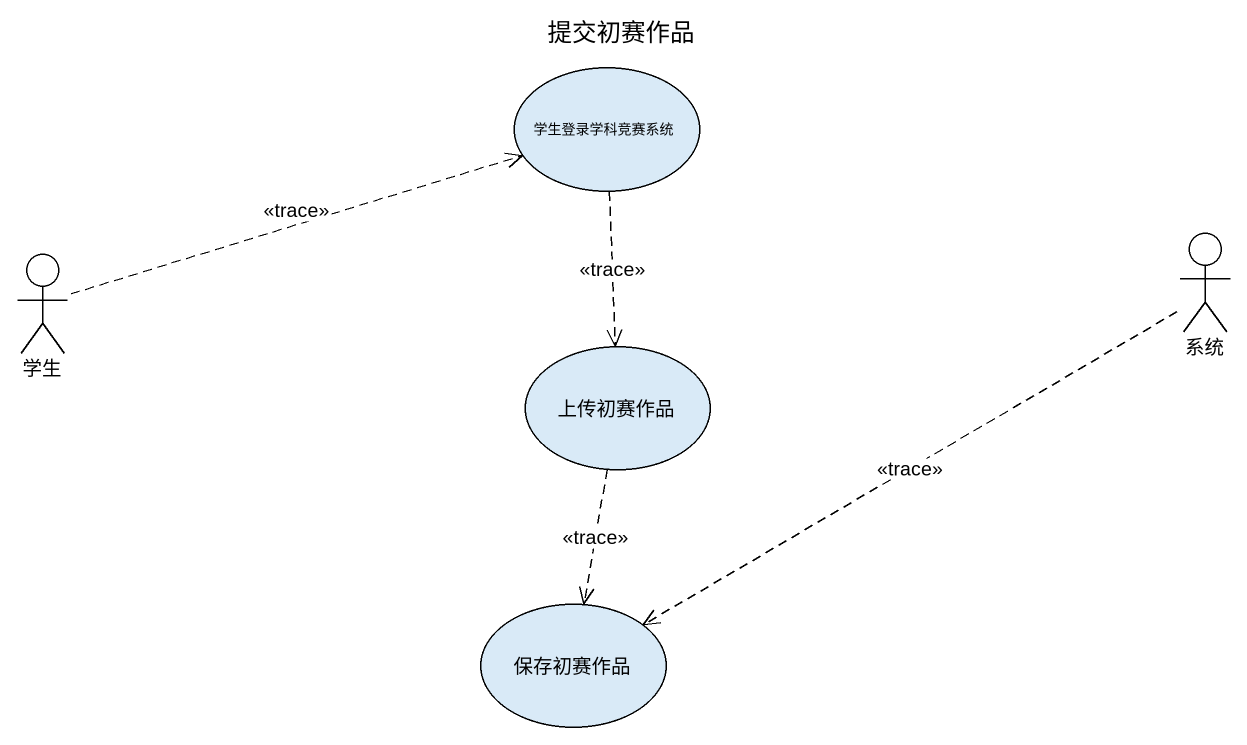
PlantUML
@startuml
title 提交初赛作品
usecase 学生登录学科竞赛系统
actor 系统
actor 学生
usecase 上传初赛作品
usecase 保存初赛作品
学生登录学科竞赛系统 ..> 上传初赛作品 : <<trace>>
系统 .left.> 保存初赛作品 : <<trace>>
学生 .right.> 学生登录学科竞赛系统 : <<trace>>
上传初赛作品 ..> 保存初赛作品 : <<trace>>
@enduml
